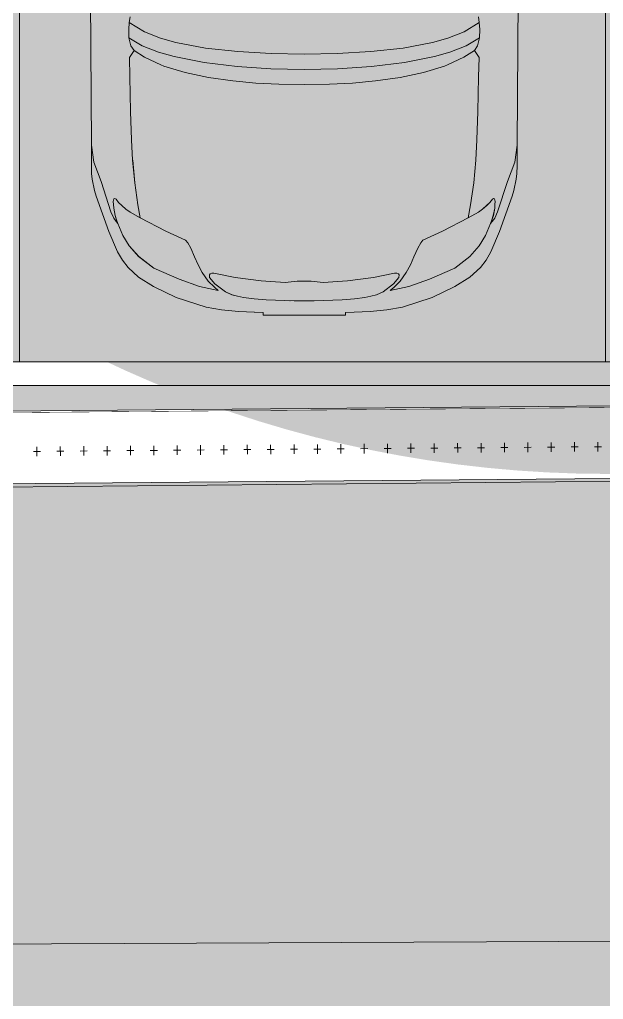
# Model space of a CAD drawing. Header units: millimetres. Extents: x 141848 to 1648660, y -821378 to -151356.
# Drawn here: x 238038 to 240529, y -273409 to -269226 of the extents above; entities that cross this region are included whole.
import ezdxf

# ---------------------------------------------------------------- set-up
doc = ezdxf.new("R2010")
doc.units = ezdxf.units.MM
doc.header["$MEASUREMENT"] = 0
doc.linetypes.add('Wipeout_Contour', pattern=[1000, 0, -1000])
for name, color, linetype in [('Cars', 7, 'Continuous'), ('Divers - Dessin général', 7, 'Continuous'), ('Extérieur - Environnement', 7, 'Continuous'), ('Sols_ Dalles', 7, 'Continuous'), ('Structure - Murs extérieurs', 7, 'Continuous'), ('TopoAlt', 7, 'Continuous')]:
    doc.layers.add(name, color=color, linetype=linetype)

# ---------------------------------------------------------------- blocks, each defined once
blk = doc.blocks.new('Dalle_7_1', base_point=(238690.8, -270775.9))
at = {"linetype": 'Continuous', "lineweight": 0, "true_color": 0x90b349}
blk.add_hatch(color=55, dxfattribs=at).paths.add_polyline_path([(238690.8, -270775.9), (238663.7, -270775.9), (238686.3, -270785.9)])
at = {"color": 7, "linetype": 'Continuous', "lineweight": 5, "flags": 128}
blk.add_lwpolyline([(238690.8, -270775.9), (238663.7, -270775.9), (238686.3, -270785.9)], close=True, dxfattribs=at)
blk = doc.blocks.new('Dalle_13_1', base_point=(250537.6, -270787.4))
at = {"linetype": 'Continuous', "lineweight": 0, "true_color": 0x90b349}
blk.add_hatch(color=55, dxfattribs=at).paths.add_polyline_path([(250537.6, -270787.4), (220537.6, -270787.4), (220537.6, -273253.3), (250548.6, -273114.3), (250537.7, -271092.1), (250537.7, -271092.1, -0.001346), (250537.6, -271062.3), (250537.6, -271062.3)])
at = {"color": 7, "linetype": 'Continuous', "lineweight": 5, "flags": 128}
blk.add_lwpolyline([(250537.6, -270787.4), (220537.6, -270787.4), (220537.6, -273253.3), (250548.6, -273114.3), (250537.7, -271092.1), (250537.7, -271092.1, -0.001346), (250537.6, -271062.3), (250537.6, -271062.3)], format="xyb", close=True, dxfattribs=at)
blk = doc.blocks.new('Dalle_14_1', base_point=(217961.3, -273253.3))
at = {"layer": 'Sols_ Dalles', "linetype": 'Continuous', "lineweight": 0, "true_color": 0x2e271c}
blk.add_hatch(color=250, dxfattribs=at).paths.add_polyline_path([(217961.3, -273253.3, 0.415791), (219972.1, -275253.2), (252109.1, -275106, 0.414214), (254098.3, -273095.2), (254087.4, -271073, -0.001346), (254087.4, -271062.3), (253905.6, -271062.3), (253905.6, -267687.3), (253887.3, -267687.3), (253887.3, -265687.3), (250537.6, -265687.3), (250537.6, -270787.3), (250537.7, -271092.1), (250548.6, -273114.3), (220537.6, -273253.3), (220537.6, -270687.3), (220537.6, -265687.3), (219961.3, -265687.3, 0.258849), (218113.8, -267154.8, 0.098562), (217961.3, -267920.6)])
at = {"layer": 'Sols_ Dalles', "color": 250, "linetype": 'Continuous', "lineweight": 5, "true_color": 0x1f1f1f, "flags": 128}
blk.add_lwpolyline([(217961.3, -273253.3, 0.415791), (219972.1, -275253.2), (252109.1, -275106, 0.414214), (254098.3, -273095.2), (254087.4, -271073, -0.001346), (254087.4, -271062.3), (253905.6, -271062.3), (253905.6, -267687.3), (253887.3, -267687.3), (253887.3, -265687.3), (250537.6, -265687.3), (250537.6, -270787.3), (250537.7, -271092.1), (250548.6, -273114.3), (220537.6, -273253.3), (220537.6, -270687.3), (220537.6, -265687.3), (219961.3, -265687.3, 0.258849), (218113.8, -267154.8, 0.098562), (217961.3, -267920.6)], format="xyb", close=True, dxfattribs=at)
blk = doc.blocks.new('Mur_56_1', base_point=(218049.6, -271371.5))
at = {"color": 254, "linetype": 'Wipeout_Contour', "lineweight": 0, "ltscale": 1434044.950907383}
blk.add_wipeout([(218049.6, -271371.5), (250537.3, -271087.3), (250534.6, -270787.3), (218047, -271071.5)], dxfattribs=at).dxf.layer = 'TopoAlt'
at = {"layer": 'TopoAlt', "color": 190, "linetype": 'Continuous', "lineweight": 5, "true_color": 0x8002ff, "flags": 128}
for points in [[(250534.6, -270787.3), (218047, -271071.5)], [(218049.6, -271371.5), (250537.3, -271087.3)]]:
    blk.add_lwpolyline(points, dxfattribs=at)
blk = doc.blocks.new('Mur_61_1', base_point=(250537.6, -270787.3))
at = {"color": 254, "linetype": 'Wipeout_Contour', "lineweight": 0, "ltscale": 1436123.093929387}
blk.add_wipeout([(220637.6, -270787.3), (250437.6, -270787.3), (250437.6, -270687.3), (220637.6, -270687.3)], dxfattribs=at).dxf.layer = 'Structure - Murs extérieurs'
at = {"layer": 'Structure - Murs extérieurs', "color": 7, "linetype": 'Continuous', "lineweight": 5, "flags": 128}
for points in [[(250437.6, -270687.3), (220637.6, -270687.3)], [(220537.6, -270787.3), (250537.6, -270787.3)]]:
    blk.add_lwpolyline(points, dxfattribs=at)
blk = doc.blocks.new('Garde-corps_1_1')
at = {"color": 7, "linetype": 'Continuous', "lineweight": 5}
for p, q in [((238111.4, -271049.2), (238111.8, -271089.2)), ((238211.2, -271048.4), (238211.5, -271088.4)), ((238311, -271047.5), (238311.3, -271087.5)), ((238410.7, -271046.7), (238411, -271086.7)), ((238510.5, -271045.9), (238510.8, -271085.9)), ((238610.2, -271045.1), (238610.6, -271085.1)), ((238725.1, -271064.1), (238695.1, -271064.4)), ((238710, -271044.3), (238710.3, -271084.3)), ((238824.9, -271063.3), (238794.9, -271063.6)), ((238809.7, -271043.4), (238810.1, -271083.4)), ((238924.7, -271062.5), (238894.7, -271062.7)), ((238909.5, -271042.6), (238909.8, -271082.6)), ((239024.4, -271061.7), (238994.4, -271061.9)), ((239009.3, -271041.8), (239009.6, -271081.8)), ((239124.2, -271060.9), (239094.2, -271061.1)), ((239109, -271041), (239109.3, -271081)), ((239223.9, -271060), (239193.9, -271060.3)), ((239208.8, -271040.2), (239209.1, -271080.2)), ((239323.7, -271059.2), (239293.7, -271059.5)), ((239308.5, -271039.3), (239308.8, -271079.3)), ((239423.4, -271058.4), (239393.4, -271058.6)), ((239408.3, -271038.5), (239408.6, -271078.5)), ((239523.2, -271057.6), (239493.2, -271057.8)), ((239508, -271037.7), (239508.4, -271077.7)), ((239623, -271056.8), (239593, -271057)), ((239607.8, -271036.9), (239608.1, -271076.9)), ((239722.7, -271055.9), (239692.7, -271056.2)), ((239707.5, -271036.1), (239707.9, -271076.1)), ((239822.5, -271055.1), (239792.5, -271055.4)), ((239807.3, -271035.2), (239807.6, -271075.2)), ((239922.2, -271054.3), (239892.2, -271054.5)), ((239907.1, -271034.4), (239907.4, -271074.4)), ((240022, -271053.5), (239992, -271053.7)), ((240006.8, -271033.6), (240007.1, -271073.6)), ((240121.7, -271052.7), (240091.7, -271052.9)), ((240106.6, -271032.8), (240106.9, -271072.8)), ((240221.5, -271051.8), (240191.5, -271052.1)), ((240206.3, -271032), (240206.7, -271072)), ((240321.2, -271051), (240291.2, -271051.3)), ((240306.1, -271031.1), (240306.4, -271071.1)), ((240421, -271050.2), (240391, -271050.5)), ((240405.8, -271030.3), (240406.2, -271070.3)), ((240520.8, -271049.4), (240490.8, -271049.6)), ((240505.6, -271029.5), (240505.9, -271069.5)), ((238126.6, -271069.1), (238096.6, -271069.3)), ((238226.4, -271068.2), (238196.4, -271068.5)), ((238326.1, -271067.4), (238296.1, -271067.7)), ((238425.9, -271066.6), (238395.9, -271066.8)), ((238525.6, -271065.8), (238495.6, -271066)), ((238625.4, -271065), (238595.4, -271065.2))]:
    blk.add_line(p, q, dxfattribs=at)
blk = doc.blocks.new('Garde-corps_3_1')
at = {"color": 7, "linetype": 'Continuous', "lineweight": 5}
for p, q in [((238111.4, -271049.2), (238111.8, -271089.2)), ((238211.2, -271048.4), (238211.5, -271088.4)), ((238311, -271047.5), (238311.3, -271087.5)), ((238410.7, -271046.7), (238411, -271086.7)), ((238510.5, -271045.9), (238510.8, -271085.9)), ((238610.2, -271045.1), (238610.6, -271085.1)), ((238725.1, -271064.1), (238695.1, -271064.4)), ((238710, -271044.3), (238710.3, -271084.3)), ((238824.9, -271063.3), (238794.9, -271063.6)), ((238809.7, -271043.4), (238810.1, -271083.4)), ((238924.7, -271062.5), (238894.7, -271062.7)), ((238909.5, -271042.6), (238909.8, -271082.6)), ((239024.4, -271061.7), (238994.4, -271061.9)), ((239009.3, -271041.8), (239009.6, -271081.8)), ((239124.2, -271060.9), (239094.2, -271061.1)), ((239109, -271041), (239109.3, -271081)), ((239223.9, -271060), (239193.9, -271060.3)), ((239208.8, -271040.2), (239209.1, -271080.2)), ((239323.7, -271059.2), (239293.7, -271059.5)), ((239308.5, -271039.3), (239308.8, -271079.3)), ((239423.4, -271058.4), (239393.4, -271058.6)), ((239408.3, -271038.5), (239408.6, -271078.5)), ((239523.2, -271057.6), (239493.2, -271057.8)), ((239508, -271037.7), (239508.4, -271077.7)), ((239623, -271056.8), (239593, -271057)), ((239607.8, -271036.9), (239608.1, -271076.9)), ((239722.7, -271055.9), (239692.7, -271056.2)), ((239707.5, -271036.1), (239707.9, -271076.1)), ((239822.5, -271055.1), (239792.5, -271055.4)), ((239807.3, -271035.2), (239807.6, -271075.2)), ((239922.2, -271054.3), (239892.2, -271054.5)), ((239907.1, -271034.4), (239907.4, -271074.4)), ((240022, -271053.5), (239992, -271053.7)), ((240006.8, -271033.6), (240007.1, -271073.6)), ((240121.7, -271052.7), (240091.7, -271052.9)), ((240106.6, -271032.8), (240106.9, -271072.8)), ((240221.5, -271051.8), (240191.5, -271052.1)), ((240206.3, -271032), (240206.7, -271072)), ((240321.2, -271051), (240291.2, -271051.3)), ((240306.1, -271031.1), (240306.4, -271071.1)), ((240421, -271050.2), (240391, -271050.5)), ((240405.8, -271030.3), (240406.2, -271070.3)), ((240520.8, -271049.4), (240490.8, -271049.6)), ((240505.6, -271029.5), (240505.9, -271069.5)), ((238126.6, -271069.1), (238096.6, -271069.3)), ((238226.4, -271068.2), (238196.4, -271068.5)), ((238326.1, -271067.4), (238296.1, -271067.7)), ((238425.9, -271066.6), (238395.9, -271066.8)), ((238525.6, -271065.8), (238495.6, -271066)), ((238625.4, -271065), (238595.4, -271065.2))]:
    blk.add_line(p, q, dxfattribs=at)
blk = doc.blocks.new('Car 0025')
at = {"layer": 'Cars', "color": 7, "linetype": 'Continuous', "lineweight": 13}
for p, q in [((-924.7, 1389.7), (-920.5, 734.5)), ((-924.7, 1389.7), (-920.5, 734.5)), ((896.3, 734.5), (900.5, 1389.7)), ((900.5, 1389.7), (896.3, 734.5)), ((-758.8, 1257.5), (-760.9, 1227.1)), ((-755.5, 1282.4), (-758.8, 1257.5)), ((-694, 1217.1), (-758.8, 1257.5)), ((669.8, 1217.1), (734.6, 1257.5)), ((731.3, 1282.4), (734.6, 1257.5)), ((734.6, 1257.5), (736.7, 1227.1)), ((-760.9, 1227.1), (-760.1, 1191.7)), ((-625.2, 1190.8), (-694, 1217.1)), ((601, 1190.8), (669.8, 1217.1)), ((736.7, 1227.1), (735.9, 1191.7)), ((-703.8, 1158.5), (-760.1, 1191.7)), ((-760.1, 1191.7), (-751.8, 1158)), ((-560.1, 1172.1), (-625.2, 1190.8)), ((-433.8, 1148.7), (-560.1, 1172.1)), ((409.6, 1148.7), (535.9, 1172.1)), ((535.9, 1172.1), (601, 1190.8)), ((679.6, 1158.5), (735.9, 1191.7)), ((735.9, 1191.7), (727.6, 1158)), ((-738.5, 1138.6), (-758, 1108.3)), ((-751.8, 1158), (-751.8, 1158)), ((-738.5, 1138.6), (-751.8, 1158)), ((-738.5, 1138.6), (-738.5, 1138.6)), ((-738.5, 1138.6), (-693.9, 1108.9)), ((-633.6, 1130.9), (-703.8, 1158.5)), ((-567.9, 1112.1), (-633.6, 1130.9)), ((-295.6, 1133.3), (-433.8, 1148.7)), ((-152.7, 1124.9), (-295.6, 1133.3)), ((128.5, 1124.9), (271.4, 1133.3)), ((271.4, 1133.3), (409.6, 1148.7)), ((543.7, 1112.1), (609.4, 1130.9)), ((609.4, 1130.9), (679.6, 1158.5)), ((714.3, 1138.6), (669.7, 1108.9)), ((714.3, 1138.6), (727.6, 1158)), ((714.3, 1138.6), (714.3, 1138.6)), ((714.3, 1138.6), (733.8, 1108.3)), ((727.6, 1158), (727.6, 1158)), ((-758, 1108.3), (-755.8, 1024.9)), ((-693.9, 1108.9), (-624, 1076.3)), ((-439.5, 1086.6), (-567.9, 1112.1)), ((-12.1, 1122.4), (-152.7, 1124.9)), ((-12.1, 1122.4), (128.5, 1124.9)), ((415.3, 1086.6), (543.7, 1112.1)), ((669.7, 1108.9), (599.8, 1076.3)), ((733.8, 1108.3), (731.7, 1024.9)), ((-624, 1076.3), (-610.9, 1071.4)), ((-610.9, 1071.4), (-520.4, 1043.6)), ((-298.8, 1069.2), (-439.5, 1086.6)), ((-154, 1059.4), (-298.8, 1069.2)), ((-12.1, 1056.3), (-154, 1059.4)), ((-12.1, 1056.3), (129.8, 1059.4)), ((129.8, 1059.4), (274.6, 1069.2)), ((274.6, 1069.2), (415.3, 1086.6)), ((586.8, 1071.4), (496.2, 1043.6)), ((599.8, 1076.3), (586.8, 1071.4)), ((-755.8, 1025), (-753.2, 878.1)), ((-755.8, 1024.9), (-755.8, 1024.9)), ((-520.4, 1043.6), (-421.4, 1022.7)), ((-421.4, 1022.7), (-316.5, 1007.9)), ((-316.5, 1007.9), (-218.5, 999.1)), ((292.3, 1007.9), (194.3, 999.1)), ((397.2, 1022.7), (292.3, 1007.9)), ((496.2, 1043.6), (397.2, 1022.7)), ((731.7, 1025), (729, 878.1)), ((731.6, 1024.9), (731.6, 1024.9)), ((-218.5, 999.1), (-119.9, 994.1)), ((-119.9, 994.1), (-12.1, 992.4)), ((95.7, 994.1), (-12.1, 992.4)), ((194.3, 999.1), (95.7, 994.1)), ((-753.2, 878.1), (-748.9, 756.7)), ((729, 878.1), (724.7, 756.7)), ((-748.9, 756.7), (-744.4, 670.1)), ((724.7, 756.7), (720.2, 670.1)), ((-920.5, 734.5), (-920.6, 683.7)), ((-920.5, 734.5), (-920.6, 683.7)), ((-920.5, 734.5), (-910.7, 661.1)), ((896.3, 734.5), (886.5, 661.1)), ((896.4, 683.7), (896.3, 734.5)), ((896.3, 734.5), (896.4, 683.7)), ((-920.6, 683.7), (-920.5, 645.6)), ((-920.6, 683.7), (-920.5, 645.6)), ((-744.4, 670.2), (-735.6, 572.8)), ((-735.6, 572.8), (-744.3, 670.1)), ((720.2, 670.2), (711.4, 572.8)), ((711.4, 572.8), (720.1, 670.1)), ((896.3, 645.6), (896.4, 683.7)), ((896.4, 683.7), (896.3, 645.6)), ((-920.5, 645.6), (-920, 612.5)), ((-920.5, 645.6), (-920, 612.5)), ((-910.7, 661.1), (-879.2, 578.8)), ((-899.6, 632.1), (-899.5, 631.1)), ((886.5, 661.1), (855, 578.8)), ((875.4, 632.1), (875.3, 631.1)), ((895.8, 612.5), (896.3, 645.6)), ((896.3, 645.6), (895.8, 612.5)), ((-920, 612.5), (-917.2, 588.4)), ((-920, 612.5), (-917.2, 588.4)), ((-917.2, 588.4), (-906.8, 541)), ((-906.8, 541), (-917.2, 588.4)), ((882.6, 541), (893, 588.4)), ((882.6, 541), (893, 588.4)), ((893, 588.4), (895.8, 612.5)), ((895.8, 612.5), (893, 588.4)), ((-879.2, 578.8), (-837.6, 449.2)), ((-735.6, 572.8), (-722, 479.6)), ((711.4, 572.8), (697.8, 479.6)), ((855, 578.8), (813.4, 449.2)), ((-906.8, 541), (-899.8, 515.5)), ((-899.8, 515.5), (-906.8, 541)), ((-899.8, 515.5), (-846, 365.6)), ((-846, 365.6), (-899.8, 515.5)), ((-824.6, 504.7), (-827.3, 493)), ((-820.1, 506), (-824.6, 504.7)), ((-815.2, 503.8), (-820.1, 506)), ((-804.3, 489.5), (-815.2, 503.8)), ((780.1, 489.5), (791, 503.8)), ((791, 503.8), (795.9, 506)), ((795.9, 506), (800.4, 504.7)), ((800.4, 504.7), (803.1, 493)), ((821.8, 365.6), (875.6, 515.5)), ((821.8, 365.6), (875.6, 515.5)), ((875.6, 515.5), (882.6, 541)), ((875.6, 515.5), (882.6, 541)), ((-827.3, 493), (-826, 479.9)), ((-826, 479.9), (-825, 465)), ((-825, 465), (-819.1, 434.2)), ((-790.7, 476), (-804.3, 489.5)), ((-773.6, 461.2), (-790.7, 476)), ((-755.7, 447.9), (-773.6, 461.2)), ((-722, 479.6), (-711.7, 423.4)), ((697.8, 479.6), (687.5, 423.4)), ((731.5, 447.9), (749.4, 461.2)), ((749.4, 461.2), (766.5, 476)), ((766.5, 476), (780.1, 489.5)), ((800.8, 465), (794.9, 434.2)), ((801.8, 479.9), (800.8, 465)), ((803.1, 493), (801.8, 479.9)), ((-825.2, 422.9), (-837.6, 449.2)), ((-814.8, 408.3), (-825.2, 422.9)), ((-819.1, 434.2), (-812.8, 414.4)), ((-711.7, 423.4), (-755.7, 447.9)), ((-602.3, 367), (-711.7, 423.4)), ((578.1, 367), (687.5, 423.4)), ((687.5, 423.4), (731.5, 447.9)), ((794.9, 434.2), (788.6, 414.4)), ((790.6, 408.3), (801, 422.9)), ((801, 422.9), (813.4, 449.2)), ((-807.5, 399), (-814.8, 408.3)), ((-812.8, 414.4), (-807.5, 399)), ((-786.3, 348.7), (-807.5, 399)), ((762.1, 348.7), (783.3, 399)), ((788.6, 414.4), (783.3, 399)), ((783.3, 399), (790.6, 408.3)), ((-846, 365.6), (-808.7, 278.6)), ((-808.7, 278.6), (-846, 365.6)), ((-759.1, 304.4), (-786.3, 348.7)), ((-518.8, 327.9), (-602.3, 367)), ((494.6, 327.9), (578.1, 367)), ((734.9, 304.4), (762.1, 348.7)), ((784.5, 278.6), (821.8, 365.6)), ((784.5, 278.6), (821.8, 365.6)), ((-718.8, 259), (-759.1, 304.4)), ((-509.5, 317.5), (-518.8, 327.9)), ((-496.3, 294.8), (-509.5, 317.5)), ((-480.1, 257), (-496.3, 294.8)), ((455.9, 257), (472.1, 294.8)), ((472.1, 294.8), (485.3, 317.5)), ((485.3, 317.5), (494.6, 327.9)), ((694.6, 259), (734.9, 304.4)), ((-808.7, 278.6), (-788.2, 243.2)), ((-808.7, 278.6), (-788.2, 243.2)), ((-654.4, 208.3), (-718.8, 259)), ((-465.1, 222.6), (-480.1, 257)), ((440.9, 222.6), (455.9, 257)), ((630.2, 208.3), (694.6, 259)), ((764, 243.2), (784.5, 278.6)), ((784.5, 278.6), (764, 243.2)), ((-788.2, 243.2), (-764, 211.8)), ((-788.2, 243.2), (-764, 211.8)), ((-764, 211.8), (-719, 170.5)), ((-764, 211.8), (-719, 170.5)), ((-447.3, 189.6), (-465.1, 222.6)), ((423.1, 189.6), (440.9, 222.6)), ((694.8, 170.5), (739.8, 211.8)), ((739.8, 211.8), (694.8, 170.5)), ((739.8, 211.8), (764, 243.2)), ((764, 243.2), (739.8, 211.8)), ((-719, 170.5), (-655.3, 130.9)), ((-719, 170.5), (-655.3, 130.9)), ((-654.4, 208.3), (-546.4, 161.2)), ((-421.5, 153.3), (-447.3, 189.6)), ((-416.6, 180.1), (-414.1, 184)), ((-416.4, 169.3), (-416.6, 180.1)), ((-393.4, 142.5), (-416.4, 169.3)), ((-414.1, 184), (-406.9, 187.6)), ((-406.9, 187.6), (-398, 187.9)), ((-398, 187.9), (-307.1, 169.4)), ((-307.1, 169.4), (-196.1, 155)), ((282.9, 169.4), (171.9, 155)), ((373.8, 187.9), (282.9, 169.4)), ((369.2, 142.5), (392.2, 169.3)), ((382.7, 187.6), (373.8, 187.9)), ((389.9, 184), (382.7, 187.6)), ((392.4, 180.1), (389.9, 184)), ((392.2, 169.3), (392.4, 180.1)), ((397.3, 153.3), (423.1, 189.6)), ((630.2, 208.3), (522.2, 161.2)), ((631.1, 130.9), (694.8, 170.5)), ((694.8, 170.5), (631.1, 130.9)), ((-655.3, 130.9), (-558.5, 84.1)), ((-655.3, 130.9), (-558.5, 84.1)), ((-546.4, 161.2), (-459.2, 131.1)), ((-378.9, 113.2), (-459.2, 131.1)), ((-395.7, 128), (-421.5, 153.3)), ((-378.9, 113.2), (-395.7, 128)), ((-348.6, 107.3), (-393.4, 142.5)), ((-196.1, 155), (-92.9, 148.1)), ((-41.8, 152.8), (-92.9, 148.1)), ((-41.8, 152.8), (-11.3, 152.8)), ((17.6, 152.8), (-12.9, 152.8)), ((17.6, 152.8), (68.7, 148.1)), ((171.9, 155), (68.7, 148.1)), ((324.4, 107.3), (369.2, 142.5)), ((354.7, 113.2), (435, 131.1)), ((354.7, 113.2), (371.5, 128)), ((371.5, 128), (397.3, 153.3)), ((522.2, 161.2), (435, 131.1)), ((534.3, 84.1), (631.1, 130.9)), ((631.1, 130.9), (534.3, 84.1)), ((-558.5, 84.1), (-431, 42.5)), ((-431, 42.5), (-558.5, 84.1)), ((-320.4, 95.1), (-348.6, 107.3)), ((-320.4, 95.1), (-296.9, 89)), ((-296.9, 89), (-270.9, 84)), ((-270.9, 84), (-226, 78.1)), ((246.7, 84), (201.8, 78.1)), ((272.7, 89), (246.7, 84)), ((296.3, 95.1), (272.7, 89)), ((296.3, 95.1), (324.4, 107.3)), ((406.8, 42.5), (534.3, 84.1)), ((406.8, 42.5), (534.3, 84.1)), ((-431, 42.5), (-364.7, 30.9)), ((-364.7, 30.9), (-431, 42.5)), ((-226, 78.1), (-174.1, 74.2)), ((-54.7, 69.2), (-174.1, 74.2)), ((-73.2, 69.9), (-72.6, 69.9)), ((-12.1, 69.6), (-54.7, 69.2)), ((-12.1, 69.6), (30.5, 69.2)), ((30.5, 69.2), (149.9, 74.2)), ((49, 69.9), (48.4, 69.9)), ((201.8, 78.1), (149.9, 74.2)), ((340.5, 30.9), (406.8, 42.5)), ((340.5, 30.9), (406.8, 42.5)), ((-364.7, 30.9), (-293.1, 24.3)), ((-293.1, 24.3), (-364.7, 30.9)), ((-293.1, 24.3), (-225.1, 20.2)), ((-225.1, 20.2), (-293.1, 24.3)), ((-225.1, 20.2), (-187.9, 19.2)), ((-187.9, 19.2), (-225.1, 20.2)), ((-187.9, 19.2), (-187.9, 8.3)), ((-187.9, 8.3), (-187.9, 19.2)), ((-187.9, 8.3), (163.7, 8.3)), ((-187.9, 8.3), (-12.1, 8.3)), ((163.7, 8.3), (-12.1, 8.3)), ((163.7, 19.2), (200.9, 20.2)), ((163.7, 19.2), (200.9, 20.2)), ((163.7, 8.3), (163.7, 19.2)), ((163.7, 8.3), (163.7, 19.2)), ((200.9, 20.2), (268.9, 24.3)), ((200.9, 20.2), (268.9, 24.3)), ((268.9, 24.3), (340.5, 30.9)), ((268.9, 24.3), (340.5, 30.9))]:
    blk.add_line(p, q, dxfattribs=at)

msp = doc.modelspace()

# ---------------------------------------------------------------- hatches: boundary and pattern name
at = {"linetype": 'Continuous', "lineweight": 0, "true_color": 0x6f6f6f}
h = msp.add_hatch(color=8, dxfattribs=at)
h.paths.add_polyline_path([(141848.442, -295062.571), (269220.821, -293826.868), (269220.821, -270902.734), (268763.049, -270902.734), (254213.6, -271040.575), (254213.6, -163437.635), (153156.2, -163437.635), (153156.2, -271040.575), (153182.962, -271040.57), (153183.146, -272000.514, -0.40942736), (149183.681, -275935.042), (141848.442, -275935.042)])
h.paths.add_polyline_path([(158435.584, -260639.953), (155145.584, -260639.953), (155145.584, -248364.953), (155145.584, -243089.974), (155145.584, -242189.974), (158435.584, -242189.974)], flags=0)
h.paths.add_polyline_path([(161503.433, -171995.57), (161503.433, -193810.571), (161503.433, -230015.57), (161503.433, -260810.571), (196775.042, -260810.571), (196775.042, -222495.57), (186955.542, -222495.57), (186955.542, -218295.57), (196754.55, -218295.57), (196754.55, -208495.57), (196754.55, -204495.57), (193355.542, -204495.57), (193355.542, -195161.535), (195576.034, -195161.535), (195576.034, -189810.571), (217850.068, -189810.571), (217850.068, -262266.885), (245610.045, -262266.885), (245610.045, -253395.571), (245626.034, -253395.571), (246426.034, -253395.571), (247826.034, -253395.571), (247826.034, -248005.571), (247826.034, -246605.571), (245626.034, -246605.571), (245610.045, -246605.571), (245610.045, -171995.57), (212806.28, -171995.57)], flags=0)
h.paths.add_polyline_path([(162737.042, -269433.913, -0.09031866), (162858.773, -268727.623, -0.20144873), (163912.639, -267592.74, -0.10421145), (164718.006, -267415.055), (165317.979, -267409.371, -0.10404461), (166125.354, -267571.244, -0.23825546), (167284.257, -268953.318, -0.05518862), (167336.836, -269390.334), (167338.931, -269611.438), (167351.046, -270890.267), (167092.583, -271892.761, -0.26794919), (165370.083, -272909.124), (164770.11, -272914.808, -0.19371746), (163379.252, -272370.185, -0.07056876), (163028.663, -271931.262, -0.1316525), (162751.253, -270933.845)], flags=0)
h.paths.add_polyline_path([(175327.752, -275599.002, -0.4157911), (173316.986, -273599.031), (173316.986, -273452.052), (173330.488, -267377.824, -0.3805567), (175316.986, -265609.826), (175394.714, -265609.826), (175394.714, -270609.826), (190394.714, -270609.826), (190394.714, -265609.826), (195356.191, -265609.826, -0.41421356), (196856.191, -267109.826), (196856.191, -273660.699, -0.34550161), (195137.285, -275433.432)], flags=0)
h.paths.add_polyline_path([(205510.093, -271504.083, -0.13447393), (205230.948, -270484.937), (205230.948, -268984.937, -0.41421356), (207230.948, -266984.937), (207830.948, -266984.937, -0.41421356), (209830.948, -268984.937), (209830.948, -270484.937, -0.12882035), (209574.03, -271465.581, -0.27093629), (207830.948, -272484.937), (207230.948, -272484.937, -0.26498)], flags=0)
h.paths.add_polyline_path([(217862.687, -273329.325), (217869.949, -267730.336, -0.09856151), (218100.718, -266943.721), (218117.681, -266951.545, -0.258849), (219955.479, -265605.827), (219953.141, -265587.294), (220637.569, -265587.294), (220637.569, -265687.294), (220637.569, -270687.294), (250537.569, -270687.294), (250537.569, -265687.294), (252208.004, -265687.294), (254186.294, -265687.294), (254186.294, -267687.294), (254186.294, -271062.255, 0.00134576), (254186.323, -271073.021), (254197.209, -273095.233, -0.41421356), (252208.004, -275105.97), (243484.534, -275105.97, -0.00518896), (243431.438, -275116.103), (235447.992, -275196.191), (220071.012, -275253.24, -0.38655333), (217873.089, -273475.385, -0.02518922)], flags=0)
at = {"linetype": 'Continuous', "lineweight": 0, "true_color": 0x90b349}
msp.add_hatch(color=55, dxfattribs=at).paths.add_polyline_path([(250537.569, -270787.354), (220537.569, -270787.354), (220537.569, -273253.269), (250548.615, -273114.341), (250537.729, -271092.129), (250537.664, -271092.129, -0.00134576), (250537.583, -271062.255), (250537.569, -271062.255)])
at = {"layer": 'Sols_ Dalles', "linetype": 'Continuous', "lineweight": 0, "true_color": 0x2e271c}
h = msp.add_hatch(color=250, dxfattribs=at)
edge = h.paths.add_edge_path()
edge.add_arc((219961.309, -273253.269), 2000, 180, 270.308426)
edge.add_line((219972.076, -275253.24), (252109.067, -275105.97))
edge.add_arc((252098.301, -273105.999), 2000, 270.308426, 360.308426)
edge.add_line((254098.272, -273095.233), (254087.386, -271073.021))
edge.add_arc((256087.357, -271062.255), 2000, 180, 180.308426, ccw=False)
edge.add_line((254087.357, -271062.255), (254087.357, -267687.294))
edge.add_line((254087.357, -267687.294), (254087.357, -265687.294))
edge.add_line((254087.357, -265687.294), (250537.569, -265687.294))
edge.add_line((250537.569, -265687.294), (250537.569, -270787.292))
edge.add_line((250537.569, -270787.292), (250537.729, -271092.129))
edge.add_line((250537.729, -271092.129), (250548.615, -273114.341))
edge.add_line((250548.615, -273114.341), (220537.569, -273253.269))
edge.add_line((220537.569, -273253.269), (220537.569, -270687.294))
edge.add_line((220537.569, -270687.294), (220537.569, -265687.294))
edge.add_line((220537.569, -265687.294), (219961.309, -265687.294))
edge.add_arc((220359.867, -268085.851), 2431.445, 99.434374, 157.484062)
edge.add_arc((219961.309, -267920.633), 2000, 157.484062, 180)
edge.add_line((217961.309, -267920.633), (217961.309, -273253.269))

# ---------------------------------------------------------------- linework, layer by layer
at = {"color": 9, "linetype": 'Continuous', "lineweight": 5}
msp.add_lwpolyline([(217873.089, -273475.385, 0.38655333), (220071.012, -275253.24), (235447.992, -275196.191), (243431.438, -275116.103, 0.00518896), (243484.534, -275105.97), (252208.004, -275105.97, 0.41421356), (254197.209, -273095.233), (254186.323, -271073.021, -0.00134576), (254186.294, -271062.255), (254186.294, -267687.294), (254186.294, -265687.294), (252208.004, -265687.294), (250537.569, -265687.294), (250537.569, -270687.294), (220637.569, -270687.294), (220637.569, -265687.294), (220637.569, -265587.294), (219953.141, -265587.294), (219955.479, -265605.827, 0.258849), (218117.681, -266951.545), (218100.718, -266943.721, 0.09856151), (217869.949, -267730.336), (217862.687, -273329.325, 0.02518922)], format="xyb", close=True, dxfattribs=at)
at = {"color": 7, "linetype": 'Continuous', "lineweight": 5}
msp.add_lwpolyline([(250537.569, -270787.354), (220537.569, -270787.354), (220537.569, -273253.269), (250548.615, -273114.341), (250537.729, -271092.129), (250537.664, -271092.129, -0.00134576), (250537.583, -271062.255), (250537.569, -271062.255)], format="xyb", close=True, dxfattribs=at)
at = {"color": 253, "linetype": 'Continuous', "lineweight": 5, "true_color": 0x9f9f9f, "flags": 128}
msp.add_lwpolyline([(250548.615, -273114.341), (220537.569, -273253.269)], dxfattribs=at)
at = {"layer": 'Extérieur - Environnement', "color": 7, "linetype": 'Continuous', "lineweight": 13}
for p, q in [((238339.793, -269106.124), (238343.944, -269761.281)), ((238339.793, -269106.124), (238343.944, -269761.281)), ((240160.834, -269761.281), (240164.985, -269106.124)), ((240164.985, -269106.124), (240160.834, -269761.281)), ((238509.002, -269213.352), (238505.712, -269238.276)), ((239995.776, -269213.352), (239999.066, -269238.276)), ((238505.712, -269238.276), (238503.569, -269268.704)), ((238570.526, -269278.711), (238505.712, -269238.276)), ((239934.252, -269278.711), (239999.066, -269238.276)), ((239999.066, -269238.276), (240001.209, -269268.704)), ((238503.569, -269268.704), (238504.349, -269304.066)), ((238560.727, -269337.286), (238504.349, -269304.066)), ((238504.349, -269304.066), (238512.677, -269337.784)), ((238639.281, -269304.966), (238570.522, -269278.71)), ((238704.417, -269323.678), (238639.275, -269304.965)), ((239800.36, -269323.678), (239865.503, -269304.965)), ((239865.496, -269304.966), (239934.256, -269278.71)), ((239944.051, -269337.286), (240000.429, -269304.066)), ((240000.429, -269304.066), (239992.101, -269337.784)), ((240001.209, -269268.704), (240000.429, -269304.066)), ((238512.677, -269337.784), (238512.703, -269337.799)), ((238525.992, -269357.141), (238512.677, -269337.784)), ((238630.93, -269364.909), (238560.727, -269337.286)), ((238830.71, -269347.1), (238704.412, -269323.677)), ((238968.853, -269362.462), (238830.71, -269347.1)), ((239535.925, -269362.462), (239674.068, -269347.1)), ((239674.068, -269347.1), (239800.366, -269323.677)), ((239873.848, -269364.909), (239944.051, -269337.286)), ((239978.785, -269357.141), (239992.101, -269337.784)), ((239992.101, -269337.784), (239992.075, -269337.799)), ((238525.992, -269357.141), (238506.462, -269387.53)), ((238506.462, -269387.53), (238508.641, -269470.882)), ((238525.998, -269357.181), (238525.992, -269357.141)), ((238525.998, -269357.181), (238570.601, -269386.898)), ((238570.601, -269386.898), (238640.48, -269419.474)), ((238696.577, -269383.674), (238630.93, -269364.909)), ((238825.019, -269409.223), (238696.577, -269383.674)), ((239111.783, -269370.864), (238968.851, -269362.461)), ((239252.418, -269373.424), (239111.781, -269370.863)), ((239252.36, -269373.424), (239392.997, -269370.863)), ((239392.995, -269370.864), (239535.927, -269362.461)), ((239679.759, -269409.223), (239808.201, -269383.674)), ((239808.201, -269383.674), (239873.848, -269364.909)), ((239934.177, -269386.898), (239864.298, -269419.474)), ((239978.78, -269357.181), (239934.177, -269386.898)), ((239978.78, -269357.181), (239978.785, -269357.141)), ((239978.785, -269357.141), (239998.316, -269387.53)), ((239998.316, -269387.53), (239996.137, -269470.882)), ((238640.48, -269419.474), (238653.541, -269424.336)), ((238653.541, -269424.336), (238744.081, -269452.15)), ((238965.701, -269426.562), (238825.019, -269409.223)), ((239110.485, -269436.38), (238965.701, -269426.562)), ((239394.293, -269436.38), (239539.077, -269426.562)), ((239539.077, -269426.562), (239679.759, -269409.223)), ((239851.237, -269424.336), (239760.696, -269452.15)), ((239864.298, -269419.474), (239851.237, -269424.336)), ((238508.639, -269470.819), (238511.285, -269617.644)), ((238508.642, -269470.865), (238508.642, -269470.882)), ((238744.081, -269452.15), (238843.129, -269473.079)), ((238843.129, -269473.079), (238948.036, -269487.903)), ((239252.389, -269439.488), (239110.485, -269436.38)), ((239252.389, -269439.488), (239394.293, -269436.38)), ((239661.649, -269473.079), (239556.742, -269487.903)), ((239760.696, -269452.15), (239661.649, -269473.079)), ((239996.139, -269470.819), (239993.493, -269617.644)), ((239996.136, -269470.865), (239996.136, -269470.882)), ((238948.036, -269487.903), (239045.998, -269496.699)), ((239045.998, -269496.699), (239144.57, -269501.675)), ((239144.57, -269501.675), (239252.395, -269503.419)), ((239360.208, -269501.675), (239252.382, -269503.419)), ((239458.78, -269496.699), (239360.208, -269501.675)), ((239556.742, -269487.903), (239458.78, -269496.699)), ((238511.285, -269617.644), (238515.577, -269739.103)), ((239993.493, -269617.644), (239989.201, -269739.103)), ((238343.944, -269761.281), (238343.861, -269812.104)), ((238343.944, -269761.281), (238343.861, -269812.104)), ((238343.944, -269761.281), (238353.787, -269834.646)), ((238515.577, -269739.103), (238520.114, -269825.642)), ((239989.201, -269739.103), (239984.664, -269825.642)), ((240160.834, -269761.281), (240150.991, -269834.646)), ((240160.917, -269812.104), (240160.834, -269761.281)), ((240160.834, -269761.281), (240160.917, -269812.104)), ((238343.861, -269812.104), (238343.971, -269850.175)), ((238343.861, -269812.104), (238343.971, -269850.175)), ((238343.971, -269850.175), (238344.498, -269883.286)), ((238343.971, -269850.175), (238344.498, -269883.286)), ((238353.787, -269834.646), (238385.312, -269917.011)), ((238520.112, -269825.621), (238528.893, -269922.935)), ((238528.893, -269922.935), (238520.142, -269825.642)), ((239984.666, -269825.621), (239975.885, -269922.935)), ((239975.885, -269922.935), (239984.636, -269825.642)), ((240150.991, -269834.646), (240119.466, -269917.011)), ((240160.28, -269883.286), (240160.807, -269850.175)), ((240160.807, -269850.175), (240160.28, -269883.286)), ((240160.807, -269850.175), (240160.917, -269812.104)), ((240160.917, -269812.104), (240160.807, -269850.175)), ((238344.498, -269883.286), (238347.299, -269907.43)), ((238344.498, -269883.286), (238347.299, -269907.43)), ((238364.901, -269863.685), (238364.953, -269864.697)), ((240139.876, -269863.685), (240139.825, -269864.697)), ((240157.479, -269907.43), (240160.28, -269883.286)), ((240160.28, -269883.286), (240157.479, -269907.43)), ((238347.299, -269907.43), (238357.696, -269954.786)), ((238357.696, -269954.786), (238347.299, -269907.43)), ((238385.312, -269917.011), (238426.913, -270046.609)), ((238528.893, -269922.935), (238542.515, -270016.18)), ((239975.885, -269922.935), (239962.263, -270016.18)), ((240119.466, -269917.011), (240077.865, -270046.609)), ((240147.082, -269954.786), (240157.479, -269907.43)), ((240147.082, -269954.786), (240157.479, -269907.43)), ((238357.696, -269954.786), (238364.711, -269980.291)), ((238364.711, -269980.291), (238357.696, -269954.786)), ((240140.067, -269980.291), (240147.082, -269954.786)), ((240140.067, -269980.291), (240147.082, -269954.786)), ((238364.711, -269980.291), (238418.529, -270130.226)), ((238418.529, -270130.226), (238364.711, -269980.291)), ((238439.918, -269991.066), (238437.185, -270002.769)), ((238437.185, -270002.769), (238438.498, -270015.863)), ((238438.498, -270015.863), (238439.445, -270030.793)), ((238444.371, -269989.8), (238439.918, -269991.066)), ((238449.259, -269991.957), (238444.371, -269989.8)), ((238460.198, -270006.248), (238449.259, -269991.957)), ((238473.82, -270019.786), (238460.198, -270006.248)), ((238542.511, -270016.157), (238552.791, -270072.418)), ((239962.267, -270016.157), (239951.987, -270072.418)), ((240030.958, -270019.786), (240044.58, -270006.248)), ((240044.58, -270006.248), (240055.519, -269991.957)), ((240055.519, -269991.957), (240060.407, -269989.8)), ((240060.407, -269989.8), (240064.86, -269991.066)), ((240064.86, -269991.066), (240067.593, -270002.769)), ((240066.28, -270015.863), (240065.333, -270030.793)), ((240067.593, -270002.769), (240066.28, -270015.863)), ((240086.249, -270130.226), (240140.067, -269980.291)), ((240086.249, -270130.226), (240140.067, -269980.291)), ((238439.25, -270072.924), (238426.913, -270046.609)), ((238439.445, -270030.793), (238445.351, -270061.6)), ((238490.893, -270034.588), (238473.82, -270019.786)), ((238508.835, -270047.873), (238490.893, -270034.588)), ((238552.791, -270072.418), (238508.835, -270047.873)), ((239951.987, -270072.418), (239995.943, -270047.873)), ((239995.943, -270047.873), (240013.884, -270034.588)), ((240013.884, -270034.588), (240030.958, -270019.786)), ((240065.333, -270030.793), (240059.427, -270061.6)), ((240065.528, -270072.924), (240077.865, -270046.609)), ((238449.693, -270087.473), (238439.25, -270072.924)), ((238445.351, -270061.6), (238451.697, -270081.4)), ((238457.019, -270096.772), (238449.693, -270087.473)), ((238451.697, -270081.4), (238457.019, -270096.772)), ((238478.203, -270147.072), (238457.019, -270096.772)), ((238662.206, -270128.798), (238552.791, -270072.418)), ((239842.572, -270128.798), (239951.987, -270072.418)), ((240026.575, -270147.072), (240047.759, -270096.772)), ((240053.081, -270081.4), (240047.759, -270096.772)), ((240047.759, -270096.772), (240055.085, -270087.473)), ((240059.427, -270061.6), (240053.081, -270081.4)), ((240055.085, -270087.473), (240065.528, -270072.924)), ((238418.529, -270130.226), (238455.768, -270217.2)), ((238455.768, -270217.2), (238418.529, -270130.226)), ((238745.642, -270167.904), (238662.206, -270128.798)), ((239759.135, -270167.904), (239842.572, -270128.798)), ((240049.01, -270217.2), (240086.249, -270130.226)), ((240049.01, -270217.2), (240086.249, -270130.226)), ((238505.418, -270191.422), (238478.203, -270147.072)), ((238755.031, -270178.323), (238745.642, -270167.904)), ((238768.212, -270201.019), (238755.031, -270178.323)), ((239736.566, -270201.019), (239749.746, -270178.323)), ((239749.746, -270178.323), (239759.135, -270167.904)), ((239999.36, -270191.422), (240026.575, -270147.072)), ((238455.768, -270217.2), (238476.313, -270252.572)), ((238455.768, -270217.2), (238476.313, -270252.572)), ((238545.736, -270236.78), (238505.418, -270191.422)), ((238784.352, -270238.748), (238768.199, -270200.996)), ((239720.426, -270238.748), (239736.579, -270200.996)), ((239959.042, -270236.78), (239999.36, -270191.422)), ((240028.465, -270252.572), (240049.01, -270217.2)), ((240049.01, -270217.2), (240028.465, -270252.572)), ((238476.313, -270252.572), (238500.491, -270283.992)), ((238476.313, -270252.572), (238500.491, -270283.992)), ((238610.062, -270287.509), (238545.736, -270236.78)), ((238799.42, -270273.148), (238784.352, -270238.748)), ((239705.358, -270273.148), (239720.426, -270238.748)), ((239894.716, -270287.509), (239959.042, -270236.78)), ((240004.287, -270283.992), (240028.465, -270252.572)), ((240028.465, -270252.572), (240004.287, -270283.992)), ((238500.491, -270283.992), (238545.519, -270325.3)), ((238500.491, -270283.992), (238545.519, -270325.3)), ((238610.062, -270287.509), (238718.096, -270334.551)), ((238817.202, -270306.15), (238799.42, -270273.148)), ((238842.947, -270342.487), (238817.202, -270306.15)), ((238850.357, -270311.79), (238857.603, -270308.145)), ((238857.603, -270308.145), (238866.516, -270307.893)), ((238866.516, -270307.893), (238957.383, -270326.346)), ((239638.262, -270307.893), (239547.395, -270326.346)), ((239647.175, -270308.145), (239638.262, -270307.893)), ((239654.421, -270311.79), (239647.175, -270308.145)), ((239661.83, -270342.487), (239687.576, -270306.15)), ((239687.576, -270306.15), (239705.358, -270273.148)), ((239894.716, -270287.509), (239786.682, -270334.551)), ((239959.259, -270325.3), (240004.287, -270283.992)), ((240004.287, -270283.992), (239959.259, -270325.3)), ((238545.519, -270325.3), (238609.236, -270364.897)), ((238545.519, -270325.3), (238609.236, -270364.897)), ((238718.096, -270334.551), (238805.327, -270364.687)), ((238868.817, -270367.761), (238842.947, -270342.487)), ((238847.913, -270315.683), (238850.357, -270311.79)), ((238848.061, -270326.509), (238847.913, -270315.683)), ((238871.12, -270353.332), (238848.061, -270326.509)), ((238915.881, -270388.521), (238871.12, -270353.332)), ((238957.383, -270326.346), (239068.408, -270340.803)), ((239068.408, -270340.803), (239171.545, -270347.688)), ((239222.667, -270343.014), (239171.545, -270347.688)), ((239222.667, -270343.014), (239253.204, -270343.014)), ((239282.111, -270343.014), (239251.574, -270343.014)), ((239282.111, -270343.014), (239333.233, -270347.688)), ((239436.37, -270340.803), (239333.233, -270347.688)), ((239547.395, -270326.346), (239436.37, -270340.803)), ((239588.897, -270388.521), (239633.658, -270353.332)), ((239633.658, -270353.332), (239656.717, -270326.509)), ((239635.961, -270367.761), (239661.83, -270342.487)), ((239656.865, -270315.683), (239654.421, -270311.79)), ((239656.717, -270326.509), (239656.865, -270315.683)), ((239786.682, -270334.551), (239699.451, -270364.687)), ((239895.542, -270364.897), (239959.259, -270325.3)), ((239959.259, -270325.3), (239895.542, -270364.897)), ((238609.236, -270364.897), (238706.031, -270411.682)), ((238609.236, -270364.897), (238706.031, -270411.682)), ((238885.574, -270382.581), (238805.327, -270364.687)), ((238885.574, -270382.581), (238868.817, -270367.761)), ((238944.04, -270400.674), (238915.881, -270388.521)), ((239560.738, -270400.674), (239588.897, -270388.521)), ((239619.204, -270382.581), (239699.451, -270364.687)), ((239619.204, -270382.581), (239635.961, -270367.761)), ((239798.747, -270411.682), (239895.542, -270364.897)), ((239895.542, -270364.897), (239798.747, -270411.682)), ((238706.031, -270411.682), (238833.52, -270453.32)), ((238833.52, -270453.32), (238706.031, -270411.682)), ((238944.04, -270400.674), (238967.608, -270406.754)), ((238967.604, -270406.753), (238993.601, -270411.739)), ((238993.589, -270411.737), (239038.506, -270417.696)), ((239038.506, -270417.696), (239090.399, -270421.621)), ((239209.788, -270426.56), (239090.399, -270421.621)), ((239191.255, -270425.927), (239191.896, -270425.927)), ((239252.401, -270426.22), (239209.788, -270426.56)), ((239252.377, -270426.22), (239294.99, -270426.56)), ((239294.99, -270426.56), (239414.379, -270421.621)), ((239313.523, -270425.927), (239312.882, -270425.927)), ((239466.272, -270417.696), (239414.379, -270421.621)), ((239511.189, -270411.737), (239466.272, -270417.696)), ((239537.174, -270406.753), (239511.177, -270411.739)), ((239560.738, -270400.674), (239537.17, -270406.754)), ((239671.258, -270453.32), (239798.747, -270411.682)), ((239671.258, -270453.32), (239798.747, -270411.682)), ((238833.52, -270453.32), (238899.76, -270464.898)), ((238899.76, -270464.898), (238833.52, -270453.32)), ((238899.76, -270464.898), (238971.379, -270471.45)), ((238971.379, -270471.45), (238899.76, -270464.898)), ((238971.379, -270471.45), (239039.366, -270475.543)), ((239039.366, -270475.543), (238971.379, -270471.45)), ((239039.366, -270475.543), (239076.627, -270476.634)), ((239076.627, -270476.634), (239039.366, -270475.543)), ((239076.627, -270476.634), (239076.627, -270487.463)), ((239076.627, -270487.463), (239076.627, -270476.634)), ((239428.151, -270476.634), (239465.412, -270475.543)), ((239428.151, -270476.634), (239465.412, -270475.543)), ((239428.151, -270487.463), (239428.151, -270476.634)), ((239428.151, -270487.463), (239428.151, -270476.634)), ((239465.412, -270475.543), (239533.399, -270471.45)), ((239465.412, -270475.543), (239533.399, -270471.45)), ((239533.399, -270471.45), (239605.018, -270464.898)), ((239533.399, -270471.45), (239605.018, -270464.898)), ((239605.018, -270464.898), (239671.258, -270453.32)), ((239605.018, -270464.898), (239671.258, -270453.32)), ((239076.627, -270487.463), (239428.151, -270487.463)), ((239076.627, -270487.463), (239252.389, -270487.463)), ((239428.151, -270487.463), (239252.389, -270487.463))]:
    msp.add_line(p, q, dxfattribs=at)
at = {"layer": 'Sols_ Dalles', "color": 7, "linetype": 'Continuous', "lineweight": 5, "flags": 128}
msp.add_lwpolyline([(217961.309, -273253.269, 0.4157911), (219972.076, -275253.24), (252109.067, -275105.97, 0.41421356), (254098.272, -273095.233), (254087.386, -271073.021, -0.00134576), (254087.357, -271062.255), (254087.357, -267687.294), (254087.357, -265687.294), (250537.569, -265687.294), (250537.569, -270787.292), (250537.729, -271092.129), (250548.615, -273114.341), (220537.569, -273253.269), (220537.569, -270687.294), (220537.569, -265687.294), (219961.309, -265687.294, 0.25884891), (218113.763, -267154.752, 0.09856162), (217961.309, -267920.633)], format="xyb", close=True, dxfattribs=at)
at = {"layer": 'Sols_ Dalles', "color": 250, "linetype": 'Continuous', "lineweight": 5, "true_color": 0x1f1f1f}
msp.add_lwpolyline([(217961.309, -273253.269, 0.4157911), (219972.076, -275253.24), (252109.067, -275105.97, 0.41421356), (254098.272, -273095.233), (254087.386, -271073.021, -0.00134576), (254087.357, -271062.255), (254087.357, -267687.294), (254087.357, -265687.294), (250537.569, -265687.294), (250537.569, -270787.292), (250537.729, -271092.129), (250548.615, -273114.341), (220537.569, -273253.269), (220537.569, -270687.294), (220537.569, -265687.294), (219961.309, -265687.294, 0.25884891), (218113.763, -267154.752, 0.09856162), (217961.309, -267920.633)], format="xyb", close=True, dxfattribs=at)

# ---------------------------------------------------------------- block references
at = {"color": 7, "linetype": 'Continuous', "lineweight": 5}
for name, p in [('Dalle_13_1', (250537.569, -270787.354)), ('Dalle_7_1', (238690.766, -270775.936))]:
    msp.add_blockref(name, p, dxfattribs=at)
at = {"layer": 'Cars', "color": 7, "linetype": 'Continuous', "lineweight": 5, "zscale": 1000}
msp.add_blockref('Car 0025', (239264.487, -270495.784), dxfattribs=at)
at = {"layer": 'Sols_ Dalles', "color": 250, "linetype": 'Continuous', "lineweight": 5, "true_color": 0x1f1f1f}
msp.add_blockref('Dalle_14_1', (217961.309, -273253.269), dxfattribs=at)

# ---------------------------------------------------------------- next in the draw order: block references
at = {"layer": 'TopoAlt', "color": 211, "lineweight": 5, "true_color": 0xfe55ff}
msp.add_blockref('Mur_56_1', (218049.581, -271371.493), dxfattribs=at)

# ---------------------------------------------------------------- next in the draw order: block references
at = {"layer": 'Structure - Murs extérieurs', "color": 211, "lineweight": 5, "true_color": 0xfe55ff}
msp.add_blockref('Mur_61_1', (250537.569, -270787.292), dxfattribs=at)

# ---------------------------------------------------------------- next in the draw order: linework, layer by layer
at = {"color": 255, "linetype": 'Continuous', "lineweight": 5, "flags": 128}
for points in [[(235537.569, -265687.294), (235537.569, -270687.294), (238037.569, -270687.294), (238037.569, -265687.294)], [(238037.569, -265687.294), (238037.569, -270687.294), (240537.569, -270687.294), (240537.569, -265687.294)]]:
    msp.add_lwpolyline(points, close=True, dxfattribs=at)
msp.add_lwpolyline([(238037.569, -270687.294), (240537.569, -270687.294)], dxfattribs=at)
at = {"layer": 'Structure - Murs extérieurs', "color": 7, "linetype": 'Continuous', "lineweight": 5}
for points in [[(250437.569, -270687.292), (220637.569, -270687.292)], [(220537.569, -270787.292), (250537.569, -270787.292)]]:
    msp.add_lwpolyline(points, dxfattribs=at)
at = {"layer": 'TopoAlt', "color": 190, "linetype": 'Continuous', "lineweight": 5, "true_color": 0x8002ff}
msp.add_lwpolyline([(253886.348, -270769.248), (218046.957, -271071.504)], dxfattribs=at)

# ---------------------------------------------------------------- next in the draw order: wipeouts: each hides what was drawn before it
at = {"color": 254, "linetype": 'Wipeout_Contour', "lineweight": 0, "ltscale": 1438589.353908819}
msp.add_wipeout([(253886.348, -270769.248), (218046.952, -271070.502), (218048.617, -271379.892), (253886.294, -271069.253)], dxfattribs=at).dxf.layer = 'TopoAlt'

# ---------------------------------------------------------------- next in the draw order: hatches: boundary and pattern name
at = {"linetype": 'Continuous', "lineweight": 0, "true_color": 0xa7a7a7}
msp.add_hatch(color=253, dxfattribs=at).paths.add_polyline_path([(235546.424, -266165.486, 1), (245546.424, -266165.486, 1)])

# ---------------------------------------------------------------- next in the draw order: linework, layer by layer
at = {"color": 253, "linetype": 'Continuous', "lineweight": 5, "true_color": 0x9f9f9f, "flags": 128}
msp.add_lwpolyline([(250537.569, -265687.294), (250537.569, -271062.255), (250537.583, -271062.255, 0.00134576), (250537.664, -271092.129), (250537.729, -271092.129), (250548.615, -273114.341), (220537.569, -273253.269), (220537.569, -265687.294)], format="xyb", dxfattribs=at)
at = {"layer": 'Divers - Dessin général', "color": 14, "linetype": 'Continuous', "lineweight": 5, "true_color": 0x990000}
msp.add_lwpolyline([(254205.676, -163437.635), (254186.294, -271067.638), (152856.388, -272027.634), (152839.018, -197317.635), (152835.676, -163437.635)], close=True, dxfattribs=at)
at = {"layer": 'Structure - Murs extérieurs', "color": 7, "linetype": 'Continuous', "lineweight": 5, "flags": 128}
msp.add_lwpolyline([(220637.569, -270787.292), (250437.569, -270787.292), (250537.569, -270787.292), (250537.569, -270687.292), (250537.569, -265687.294), (254087.357, -265687.294), (254087.357, -265587.294), (250537.569, -265587.294), (250437.569, -265587.294), (250437.569, -265687.294), (250437.569, -270687.292), (220637.569, -270687.292)], dxfattribs=at)
at = {"layer": 'TopoAlt', "color": 7, "linetype": 'Continuous', "lineweight": 5, "flags": 128}
msp.add_lwpolyline([(253886.348, -270769.248), (218046.952, -271070.502), (218048.617, -271379.892), (253886.294, -271069.253)], close=True, dxfattribs=at)

# ---------------------------------------------------------------- next in the draw order: block references
at = {"color": 7, "linetype": 'Continuous', "lineweight": 5}
for name in ['Garde-corps_1_1', 'Garde-corps_3_1']:
    msp.add_blockref(name, (0, 0), dxfattribs=at)

doc.saveas('drawing.dxf')
